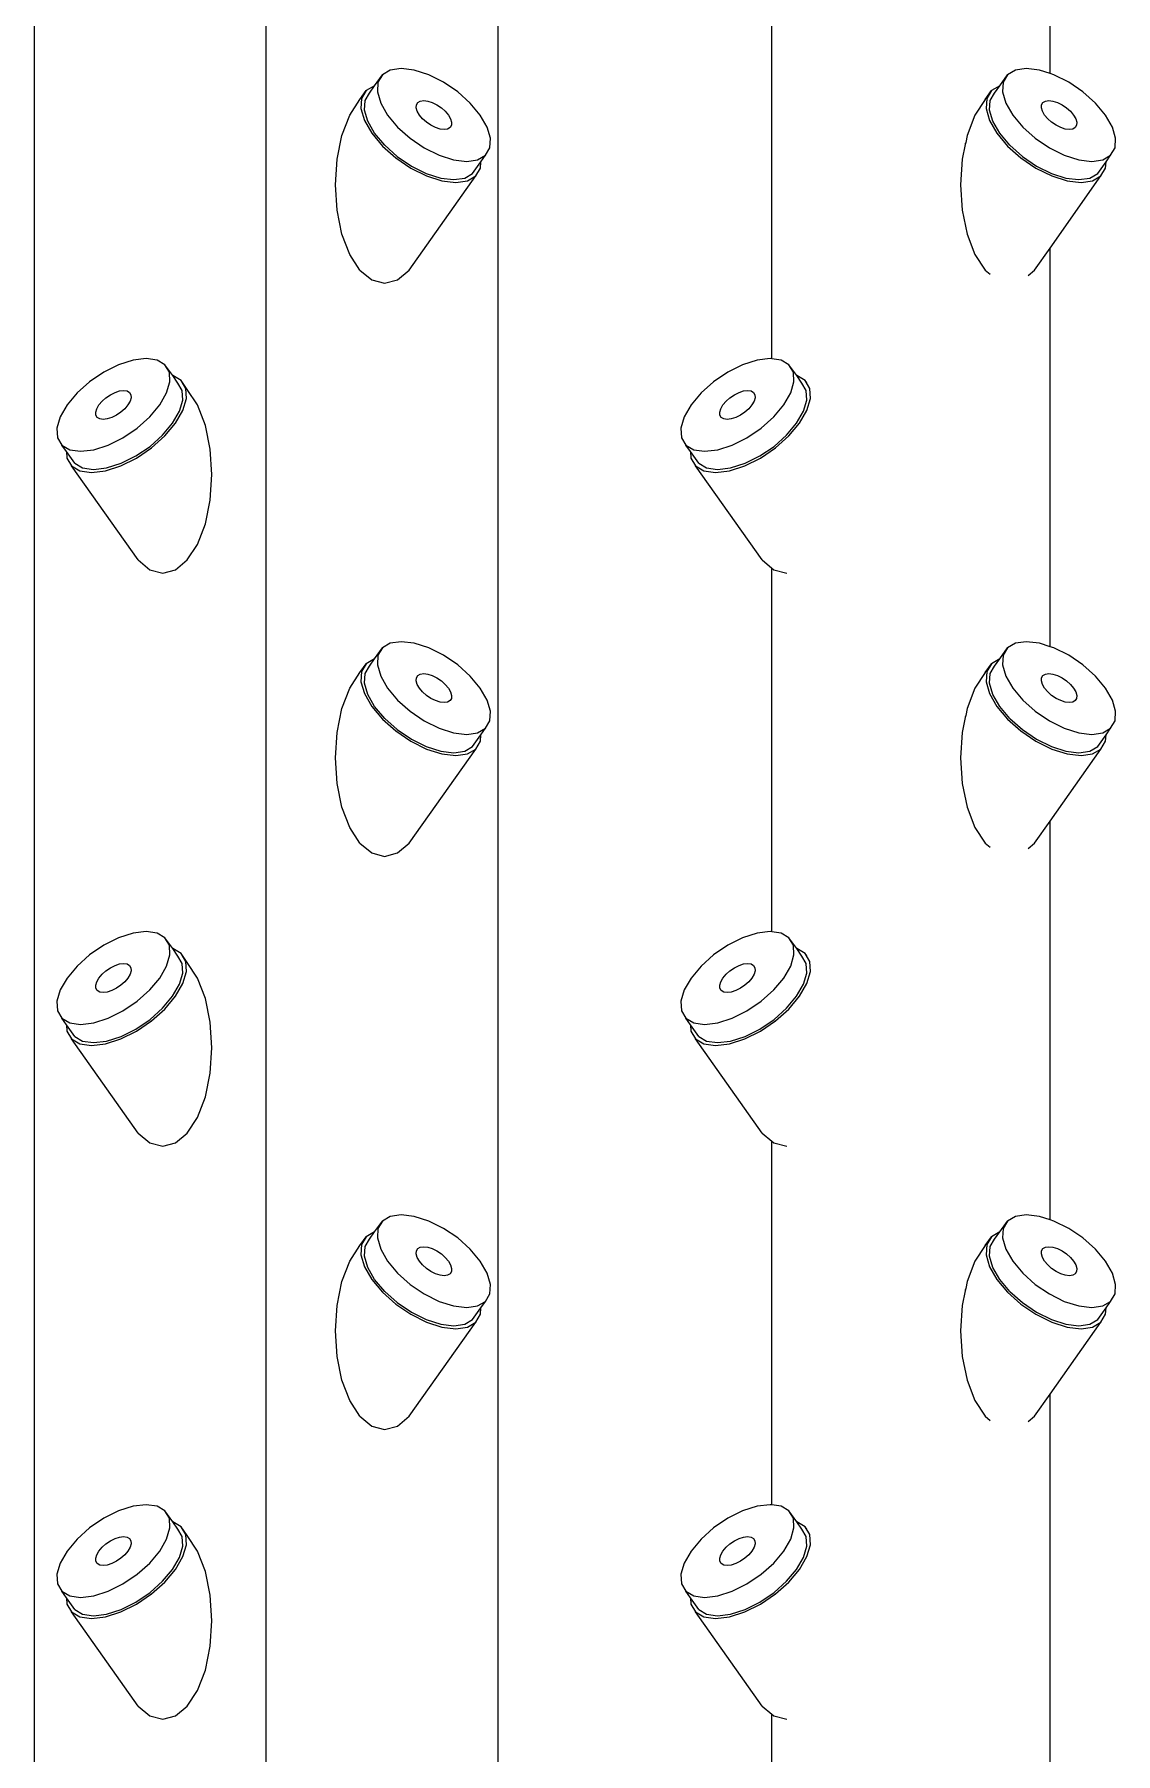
# Model space of a CAD drawing. Header units: metres. Extents: x -175 to 101, y -7 to 93.
# Drawn here: x 0.261 to 0.68, y 0.822 to 1.488 of the extents above; entities that cross this region are included whole.
import ezdxf

# ---------------------------------------------------------------- set-up
doc = ezdxf.new("R2010")
doc.units = ezdxf.units.M

msp = doc.modelspace()

# ---------------------------------------------------------------- linework, layer by layer
for p, q in [((0.26103, 0.0428), (0.26103, 1.98869)), ((0.35083, 0.0428), (0.35083, 1.98869)), ((0.44064, 1.98869), (0.44064, 0.0428)), ((0.6545, 1.47276), (0.6545, 1.6272)), ((0.5467, 1.3623), (0.5467, 1.50325)), ((0.39285, 1.46809), (0.39584, 1.47228)), ((0.39584, 1.47228), (0.39414, 1.46943)), ((0.39891, 1.47407), (0.39584, 1.47228)), ((0.40312, 1.47469), (0.39891, 1.47407)), ((0.4082, 1.47407), (0.40312, 1.47469)), ((0.41381, 1.47228), (0.4082, 1.47407)), ((0.41954, 1.46943), (0.41381, 1.47228)), ((0.63504, 1.46809), (0.63804, 1.47228)), ((0.63804, 1.47228), (0.63634, 1.46943)), ((0.6411, 1.47407), (0.63804, 1.47228)), ((0.64532, 1.47469), (0.6411, 1.47407)), ((0.6504, 1.47407), (0.64532, 1.47469)), ((0.6545, 1.47276), (0.6504, 1.47407)), ((0.656, 1.47228), (0.6545, 1.47276)), ((0.66174, 1.46943), (0.656, 1.47228)), ((0.38718, 1.46277), (0.3896, 1.46618)), ((0.3896, 1.46618), (0.38779, 1.46315)), ((0.38914, 1.46235), (0.39084, 1.46521)), ((0.39285, 1.46809), (0.3896, 1.46618)), ((0.39084, 1.46521), (0.39285, 1.46809)), ((0.39288, 1.46809), (0.39285, 1.46809)), ((0.39414, 1.46943), (0.39392, 1.46571)), ((0.39392, 1.46571), (0.39519, 1.46137)), ((0.42503, 1.46571), (0.41954, 1.46943)), ((0.42988, 1.46137), (0.42503, 1.46571)), ((0.62937, 1.46277), (0.63179, 1.46618)), ((0.63179, 1.46618), (0.62998, 1.46315)), ((0.63134, 1.46235), (0.63304, 1.46521)), ((0.63504, 1.46809), (0.63179, 1.46618)), ((0.63304, 1.46521), (0.63504, 1.46809)), ((0.63508, 1.46809), (0.63504, 1.46809)), ((0.63634, 1.46943), (0.63611, 1.46571)), ((0.63611, 1.46571), (0.63738, 1.46137)), ((0.66722, 1.46571), (0.66174, 1.46943)), ((0.67208, 1.46137), (0.66722, 1.46571)), ((0.38323, 1.4567), (0.38718, 1.46277)), ((0.38779, 1.46315), (0.38755, 1.4592)), ((0.38755, 1.4592), (0.3889, 1.45459)), ((0.38892, 1.45863), (0.38914, 1.46235)), ((0.39019, 1.4543), (0.38892, 1.45863)), ((0.39519, 1.46137), (0.39786, 1.45673)), ((0.40898, 1.45953), (0.40905, 1.46069)), ((0.40937, 1.45818), (0.40898, 1.45953)), ((0.40905, 1.46069), (0.40958, 1.46159)), ((0.40958, 1.46159), (0.41054, 1.46215)), ((0.41054, 1.46215), (0.41185, 1.46234)), ((0.41185, 1.46234), (0.41344, 1.46215)), ((0.41344, 1.46215), (0.41519, 1.46159)), ((0.41519, 1.46159), (0.41699, 1.46069)), ((0.41699, 1.46069), (0.4187, 1.45953)), ((0.4187, 1.45953), (0.42022, 1.45818)), ((0.43378, 1.45673), (0.42988, 1.46137)), ((0.62937, 1.46277), (0.62542, 1.4567)), ((0.62998, 1.46315), (0.62974, 1.4592)), ((0.62974, 1.4592), (0.63109, 1.45459)), ((0.63111, 1.45863), (0.63134, 1.46235)), ((0.63238, 1.4543), (0.63111, 1.45863)), ((0.63738, 1.46137), (0.64006, 1.45673)), ((0.65117, 1.45953), (0.65124, 1.46069)), ((0.65157, 1.45818), (0.65117, 1.45953)), ((0.65124, 1.46069), (0.65177, 1.46159)), ((0.65177, 1.46159), (0.65273, 1.46215)), ((0.65273, 1.46215), (0.65405, 1.46234)), ((0.65405, 1.46234), (0.65564, 1.46215)), ((0.65564, 1.46215), (0.65739, 1.46159)), ((0.65739, 1.46159), (0.65918, 1.46069)), ((0.65918, 1.46069), (0.66089, 1.45953)), ((0.66089, 1.45953), (0.66241, 1.45818)), ((0.67598, 1.45673), (0.67208, 1.46137)), ((0.3802, 1.4488), (0.38323, 1.4567)), ((0.3889, 1.45459), (0.39174, 1.44965)), ((0.39286, 1.44965), (0.39019, 1.4543)), ((0.39786, 1.45673), (0.40176, 1.45208)), ((0.40176, 1.45208), (0.40662, 1.44774)), ((0.41021, 1.45673), (0.40937, 1.45818)), ((0.41143, 1.45527), (0.41021, 1.45673)), ((0.41295, 1.45392), (0.41143, 1.45527)), ((0.41466, 1.45276), (0.41295, 1.45392)), ((0.41645, 1.45186), (0.41466, 1.45276)), ((0.42022, 1.45818), (0.42144, 1.45673)), ((0.42144, 1.45673), (0.42227, 1.45527)), ((0.4226, 1.45276), (0.42207, 1.45186)), ((0.42227, 1.45527), (0.42267, 1.45392)), ((0.42267, 1.45392), (0.4226, 1.45276)), ((0.43646, 1.45208), (0.43378, 1.45673)), ((0.43773, 1.44774), (0.43646, 1.45208)), ((0.62542, 1.4567), (0.62239, 1.4488)), ((0.63109, 1.45459), (0.63393, 1.44965)), ((0.63506, 1.44965), (0.63238, 1.4543)), ((0.64006, 1.45673), (0.64396, 1.45208)), ((0.64396, 1.45208), (0.64881, 1.44774)), ((0.6524, 1.45673), (0.65157, 1.45818)), ((0.65362, 1.45527), (0.6524, 1.45673)), ((0.65514, 1.45392), (0.65362, 1.45527)), ((0.65685, 1.45276), (0.65514, 1.45392)), ((0.65865, 1.45186), (0.65685, 1.45276)), ((0.66241, 1.45818), (0.66363, 1.45673)), ((0.66363, 1.45673), (0.66447, 1.45527)), ((0.66479, 1.45276), (0.66426, 1.45186)), ((0.66447, 1.45527), (0.66486, 1.45392)), ((0.66486, 1.45392), (0.66479, 1.45276)), ((0.67865, 1.45208), (0.67598, 1.45673)), ((0.67992, 1.44774), (0.67865, 1.45208)), ((0.37829, 1.43959), (0.3802, 1.4488)), ((0.39174, 1.44965), (0.39588, 1.44472)), ((0.39676, 1.44501), (0.39286, 1.44965)), ((0.40662, 1.44774), (0.4121, 1.44403)), ((0.4182, 1.4513), (0.41645, 1.45186)), ((0.41979, 1.45111), (0.4182, 1.4513)), ((0.42111, 1.4513), (0.41979, 1.45111)), ((0.42207, 1.45186), (0.42111, 1.4513)), ((0.4375, 1.44403), (0.43773, 1.44774)), ((0.62166, 1.44529), (0.62048, 1.43959)), ((0.62183, 1.44609), (0.62166, 1.44529)), ((0.62169, 1.44579), (0.62166, 1.44529)), ((0.62239, 1.4488), (0.62183, 1.44609)), ((0.63393, 1.44965), (0.63808, 1.44472)), ((0.63896, 1.44501), (0.63506, 1.44965)), ((0.64881, 1.44774), (0.6543, 1.44403)), ((0.6604, 1.4513), (0.65865, 1.45186)), ((0.66199, 1.45111), (0.6604, 1.4513)), ((0.6633, 1.4513), (0.66199, 1.45111)), ((0.66426, 1.45186), (0.6633, 1.4513)), ((0.6797, 1.44403), (0.67992, 1.44774)), ((0.37764, 1.42971), (0.37829, 1.43959)), ((0.39588, 1.44472), (0.40104, 1.44011)), ((0.39676, 1.44501), (0.40162, 1.44067)), ((0.40104, 1.44011), (0.40687, 1.43616)), ((0.40162, 1.44067), (0.4071, 1.43695)), ((0.4121, 1.44403), (0.41784, 1.44117)), ((0.41784, 1.44117), (0.42344, 1.43938)), ((0.42344, 1.43938), (0.42852, 1.43876)), ((0.42852, 1.43876), (0.43274, 1.43938)), ((0.4308, 1.4341), (0.43401, 1.43863)), ((0.43274, 1.43938), (0.4358, 1.44117)), ((0.43386, 1.43616), (0.43401, 1.43863)), ((0.43401, 1.43863), (0.4358, 1.44117)), ((0.4358, 1.44117), (0.4375, 1.44403)), ((0.62048, 1.43959), (0.61983, 1.42971)), ((0.63808, 1.44472), (0.64324, 1.44011)), ((0.63896, 1.44501), (0.64381, 1.44067)), ((0.64324, 1.44011), (0.64906, 1.43616)), ((0.64381, 1.44067), (0.6493, 1.43695)), ((0.6543, 1.44403), (0.66004, 1.44117)), ((0.66004, 1.44117), (0.66564, 1.43938)), ((0.66564, 1.43938), (0.67072, 1.43876)), ((0.67072, 1.43876), (0.67493, 1.43938)), ((0.673, 1.4341), (0.6762, 1.43863)), ((0.67493, 1.43938), (0.678, 1.44117)), ((0.67605, 1.43616), (0.6762, 1.43863)), ((0.6762, 1.43863), (0.678, 1.44117)), ((0.678, 1.44117), (0.6797, 1.44403)), ((0.40626, 1.39666), (0.43205, 1.43313)), ((0.40687, 1.43616), (0.41297, 1.43313)), ((0.4071, 1.43695), (0.41284, 1.4341)), ((0.41284, 1.4341), (0.41844, 1.43231)), ((0.41297, 1.43313), (0.41892, 1.43122)), ((0.41844, 1.43231), (0.42352, 1.43169)), ((0.42352, 1.43169), (0.42774, 1.43231)), ((0.42774, 1.43231), (0.4308, 1.4341)), ((0.4288, 1.43122), (0.43205, 1.43313)), ((0.43205, 1.43313), (0.43386, 1.43616)), ((0.64906, 1.43616), (0.65516, 1.43313)), ((0.6493, 1.43695), (0.65504, 1.4341)), ((0.6545, 1.4052), (0.67424, 1.43313)), ((0.65504, 1.4341), (0.66064, 1.43231)), ((0.65516, 1.43313), (0.66111, 1.43122)), ((0.66064, 1.43231), (0.66572, 1.43169)), ((0.66572, 1.43169), (0.66993, 1.43231)), ((0.66993, 1.43231), (0.673, 1.4341)), ((0.67099, 1.43122), (0.67424, 1.43313)), ((0.67424, 1.43313), (0.67605, 1.43616)), ((0.37829, 1.41983), (0.37764, 1.42971)), ((0.41892, 1.43122), (0.42432, 1.43057)), ((0.42432, 1.43057), (0.4288, 1.43122)), ((0.61983, 1.42971), (0.62048, 1.41983)), ((0.66111, 1.43122), (0.66651, 1.43057)), ((0.66651, 1.43057), (0.67099, 1.43122)), ((0.3802, 1.41063), (0.37829, 1.41983)), ((0.62048, 1.41983), (0.62239, 1.41063)), ((0.38323, 1.40272), (0.3802, 1.41063)), ((0.62239, 1.41063), (0.62542, 1.40272)), ((0.38718, 1.39666), (0.38323, 1.40272)), ((0.62542, 1.40272), (0.62937, 1.39666)), ((0.64846, 1.39666), (0.6545, 1.4052)), ((0.6545, 1.25076), (0.6545, 1.4052)), ((0.38718, 1.39666), (0.39178, 1.39285)), ((0.39178, 1.39285), (0.39672, 1.39155)), ((0.39672, 1.39155), (0.40166, 1.39285)), ((0.40166, 1.39285), (0.40626, 1.39666)), ((0.62937, 1.39666), (0.63129, 1.39507)), ((0.64598, 1.39461), (0.64846, 1.39666)), ((0.29366, 1.35998), (0.28792, 1.35712)), ((0.29926, 1.36177), (0.29366, 1.35998)), ((0.30434, 1.36239), (0.29926, 1.36177)), ((0.30855, 1.36177), (0.30434, 1.36239)), ((0.31162, 1.35998), (0.30855, 1.36177)), ((0.31332, 1.35712), (0.31162, 1.35998)), ((0.31461, 1.35579), (0.31162, 1.35998)), ((0.53541, 1.35998), (0.52967, 1.35712)), ((0.54101, 1.36177), (0.53541, 1.35998)), ((0.54609, 1.36239), (0.54101, 1.36177)), ((0.5467, 1.3623), (0.54609, 1.36239)), ((0.55031, 1.36177), (0.5467, 1.3623)), ((0.55337, 1.35998), (0.55031, 1.36177)), ((0.55507, 1.35712), (0.55337, 1.35998)), ((0.55637, 1.35579), (0.55337, 1.35998)), ((0.28243, 1.3534), (0.27758, 1.34907)), ((0.28792, 1.35712), (0.28243, 1.3534)), ((0.31227, 1.34907), (0.31354, 1.3534)), ((0.31354, 1.3534), (0.31332, 1.35712)), ((0.31461, 1.35579), (0.31458, 1.35579)), ((0.31787, 1.35388), (0.31461, 1.35579)), ((0.31662, 1.35291), (0.31461, 1.35579)), ((0.31832, 1.35005), (0.31662, 1.35291)), ((0.31967, 1.35085), (0.31787, 1.35388)), ((0.32028, 1.35046), (0.31787, 1.35388)), ((0.52419, 1.3534), (0.51933, 1.34907)), ((0.52967, 1.35712), (0.52419, 1.3534)), ((0.55403, 1.34907), (0.5553, 1.3534)), ((0.5553, 1.3534), (0.55507, 1.35712)), ((0.55637, 1.35579), (0.55633, 1.35579)), ((0.55962, 1.35388), (0.55637, 1.35579)), ((0.55837, 1.35291), (0.55637, 1.35579)), ((0.56007, 1.35005), (0.55837, 1.35291)), ((0.56143, 1.35085), (0.55962, 1.35388)), ((0.56026, 1.35297), (0.55962, 1.35388)), ((0.27758, 1.34907), (0.27368, 1.34442)), ((0.28603, 1.34442), (0.28724, 1.34588)), ((0.28724, 1.34588), (0.28876, 1.34723)), ((0.28876, 1.34723), (0.29048, 1.34839)), ((0.29048, 1.34839), (0.29227, 1.34929)), ((0.29227, 1.34929), (0.29402, 1.34985)), ((0.29402, 1.34985), (0.29561, 1.35004)), ((0.29561, 1.35004), (0.29693, 1.34985)), ((0.29693, 1.34985), (0.29788, 1.34929)), ((0.29809, 1.34588), (0.29725, 1.34442)), ((0.29788, 1.34929), (0.29841, 1.34839)), ((0.29848, 1.34723), (0.29809, 1.34588)), ((0.29841, 1.34839), (0.29848, 1.34723)), ((0.3096, 1.34442), (0.31227, 1.34907)), ((0.31727, 1.342), (0.31854, 1.34633)), ((0.31854, 1.34633), (0.31832, 1.35005)), ((0.31856, 1.34229), (0.31991, 1.3469)), ((0.31991, 1.3469), (0.31967, 1.35085)), ((0.32423, 1.3444), (0.32028, 1.35046)), ((0.51933, 1.34907), (0.51543, 1.34442)), ((0.52778, 1.34442), (0.529, 1.34588)), ((0.529, 1.34588), (0.53052, 1.34723)), ((0.53052, 1.34723), (0.53223, 1.34839)), ((0.53223, 1.34839), (0.53402, 1.34929)), ((0.53402, 1.34929), (0.53577, 1.34985)), ((0.53577, 1.34985), (0.53736, 1.35004)), ((0.53736, 1.35004), (0.53868, 1.34985)), ((0.53868, 1.34985), (0.53964, 1.34929)), ((0.53984, 1.34588), (0.539, 1.34442)), ((0.53964, 1.34929), (0.54017, 1.34839)), ((0.54024, 1.34723), (0.53984, 1.34588)), ((0.54017, 1.34839), (0.54024, 1.34723)), ((0.55135, 1.34442), (0.55403, 1.34907)), ((0.55903, 1.342), (0.5603, 1.34633)), ((0.5603, 1.34633), (0.56007, 1.35005)), ((0.56032, 1.34229), (0.56167, 1.3469)), ((0.56167, 1.3469), (0.56143, 1.35085)), ((0.271, 1.33978), (0.26973, 1.33544)), ((0.27368, 1.34442), (0.271, 1.33978)), ((0.28479, 1.34162), (0.28519, 1.34297)), ((0.28486, 1.34046), (0.28479, 1.34162)), ((0.2854, 1.33956), (0.28486, 1.34046)), ((0.28519, 1.34297), (0.28603, 1.34442)), ((0.28635, 1.339), (0.2854, 1.33956)), ((0.28767, 1.33881), (0.28635, 1.339)), ((0.28926, 1.339), (0.28767, 1.33881)), ((0.29101, 1.33956), (0.28926, 1.339)), ((0.2928, 1.34046), (0.29101, 1.33956)), ((0.29452, 1.34162), (0.2928, 1.34046)), ((0.29603, 1.34297), (0.29452, 1.34162)), ((0.29725, 1.34442), (0.29603, 1.34297)), ((0.30084, 1.33544), (0.3057, 1.33978)), ((0.3057, 1.33978), (0.3096, 1.34442)), ((0.3146, 1.33735), (0.31727, 1.342)), ((0.31572, 1.33735), (0.31856, 1.34229)), ((0.32727, 1.33649), (0.32423, 1.3444)), ((0.51276, 1.33978), (0.51149, 1.33544)), ((0.51543, 1.34442), (0.51276, 1.33978)), ((0.52655, 1.34162), (0.52694, 1.34297)), ((0.52662, 1.34046), (0.52655, 1.34162)), ((0.52715, 1.33956), (0.52662, 1.34046)), ((0.52694, 1.34297), (0.52778, 1.34442)), ((0.52811, 1.339), (0.52715, 1.33956)), ((0.52942, 1.33881), (0.52811, 1.339)), ((0.53101, 1.339), (0.52942, 1.33881)), ((0.53276, 1.33956), (0.53101, 1.339)), ((0.53455, 1.34046), (0.53276, 1.33956)), ((0.53627, 1.34162), (0.53455, 1.34046)), ((0.53779, 1.34297), (0.53627, 1.34162)), ((0.539, 1.34442), (0.53779, 1.34297)), ((0.5426, 1.33544), (0.54745, 1.33978)), ((0.54745, 1.33978), (0.55135, 1.34442)), ((0.55635, 1.33735), (0.55903, 1.342)), ((0.55748, 1.33735), (0.56032, 1.34229)), ((0.26973, 1.33544), (0.26996, 1.33172)), ((0.29536, 1.33172), (0.30084, 1.33544)), ((0.30584, 1.32837), (0.3107, 1.33271)), ((0.30642, 1.32781), (0.31158, 1.33241)), ((0.3107, 1.33271), (0.3146, 1.33735)), ((0.31158, 1.33241), (0.31572, 1.33735)), ((0.32917, 1.32729), (0.32727, 1.33649)), ((0.51149, 1.33544), (0.51171, 1.33172)), ((0.53711, 1.33172), (0.5426, 1.33544)), ((0.5476, 1.32837), (0.55245, 1.33271)), ((0.54817, 1.32781), (0.55333, 1.33241)), ((0.55245, 1.33271), (0.55635, 1.33735)), ((0.55333, 1.33241), (0.55748, 1.33735)), ((0.26996, 1.33172), (0.27166, 1.32887)), ((0.27166, 1.32887), (0.27472, 1.32708)), ((0.27345, 1.32633), (0.27166, 1.32887)), ((0.27345, 1.32633), (0.2736, 1.32386)), ((0.27666, 1.3218), (0.27345, 1.32633)), ((0.27472, 1.32708), (0.27894, 1.32646)), ((0.27894, 1.32646), (0.28402, 1.32708)), ((0.28402, 1.32708), (0.28962, 1.32887)), ((0.28962, 1.32887), (0.29536, 1.33172)), ((0.30036, 1.32465), (0.30584, 1.32837)), ((0.30059, 1.32386), (0.30642, 1.32781)), ((0.32982, 1.31741), (0.32917, 1.32729)), ((0.51171, 1.33172), (0.51341, 1.32887)), ((0.51341, 1.32887), (0.51648, 1.32708)), ((0.51521, 1.32633), (0.51341, 1.32887)), ((0.51521, 1.32633), (0.51536, 1.32386)), ((0.51841, 1.3218), (0.51521, 1.32633)), ((0.51648, 1.32708), (0.52069, 1.32646)), ((0.52069, 1.32646), (0.52577, 1.32708)), ((0.52577, 1.32708), (0.53137, 1.32887)), ((0.53137, 1.32887), (0.53711, 1.33172)), ((0.54211, 1.32465), (0.5476, 1.32837)), ((0.54234, 1.32386), (0.54817, 1.32781)), ((0.2736, 1.32386), (0.27541, 1.32083)), ((0.27541, 1.32083), (0.27867, 1.31892)), ((0.3012, 1.28436), (0.27541, 1.32083)), ((0.27666, 1.3218), (0.27972, 1.32001)), ((0.27867, 1.31892), (0.28315, 1.31827)), ((0.27972, 1.32001), (0.28394, 1.31939)), ((0.28315, 1.31827), (0.28854, 1.31892)), ((0.28394, 1.31939), (0.28902, 1.32001)), ((0.28854, 1.31892), (0.29449, 1.32083)), ((0.28902, 1.32001), (0.29462, 1.3218)), ((0.29449, 1.32083), (0.30059, 1.32386)), ((0.29462, 1.3218), (0.30036, 1.32465)), ((0.51536, 1.32386), (0.51716, 1.32083)), ((0.51716, 1.32083), (0.52042, 1.31892)), ((0.54295, 1.28436), (0.51716, 1.32083)), ((0.51841, 1.3218), (0.52148, 1.32001)), ((0.52042, 1.31892), (0.5249, 1.31827)), ((0.52148, 1.32001), (0.52569, 1.31939)), ((0.5249, 1.31827), (0.5303, 1.31892)), ((0.52569, 1.31939), (0.53077, 1.32001)), ((0.5303, 1.31892), (0.53625, 1.32083)), ((0.53077, 1.32001), (0.53637, 1.3218)), ((0.53625, 1.32083), (0.54234, 1.32386)), ((0.53637, 1.3218), (0.54211, 1.32465)), ((0.32917, 1.30752), (0.32982, 1.31741)), ((0.32727, 1.29833), (0.32917, 1.30752)), ((0.32423, 1.29042), (0.32727, 1.29833)), ((0.32028, 1.28436), (0.32423, 1.29042)), ((0.3012, 1.28436), (0.3058, 1.28055)), ((0.3058, 1.28055), (0.31074, 1.27925)), ((0.31074, 1.27925), (0.31568, 1.28055)), ((0.31568, 1.28055), (0.32028, 1.28436)), ((0.54295, 1.28436), (0.5467, 1.28125)), ((0.5467, 1.1403), (0.5467, 1.28125)), ((0.5467, 1.28125), (0.54755, 1.28055)), ((0.54755, 1.28055), (0.55249, 1.27925)), ((0.40312, 1.25269), (0.39891, 1.25207)), ((0.4082, 1.25207), (0.40312, 1.25269)), ((0.64532, 1.25269), (0.6411, 1.25207)), ((0.6504, 1.25207), (0.64532, 1.25269)), ((0.39285, 1.24609), (0.3896, 1.24418)), ((0.39084, 1.24321), (0.39285, 1.24609)), ((0.39285, 1.24609), (0.39584, 1.25028)), ((0.39288, 1.24609), (0.39285, 1.24609)), ((0.39414, 1.24743), (0.39392, 1.24371)), ((0.39584, 1.25028), (0.39414, 1.24743)), ((0.39891, 1.25207), (0.39584, 1.25028)), ((0.41381, 1.25028), (0.4082, 1.25207)), ((0.41954, 1.24743), (0.41381, 1.25028)), ((0.42503, 1.24371), (0.41954, 1.24743)), ((0.63504, 1.24609), (0.63179, 1.24418)), ((0.63304, 1.24321), (0.63504, 1.24609)), ((0.63504, 1.24609), (0.63804, 1.25028)), ((0.63508, 1.24609), (0.63504, 1.24609)), ((0.63634, 1.24743), (0.63611, 1.24371)), ((0.63804, 1.25028), (0.63634, 1.24743)), ((0.6411, 1.25207), (0.63804, 1.25028)), ((0.6545, 1.25076), (0.6504, 1.25207)), ((0.656, 1.25028), (0.6545, 1.25076)), ((0.66174, 1.24743), (0.656, 1.25028)), ((0.66722, 1.24371), (0.66174, 1.24743)), ((0.38323, 1.2347), (0.38718, 1.24077)), ((0.38718, 1.24077), (0.3896, 1.24418)), ((0.38779, 1.24115), (0.38755, 1.2372)), ((0.3896, 1.24418), (0.38779, 1.24115)), ((0.38892, 1.23663), (0.38914, 1.24035)), ((0.38914, 1.24035), (0.39084, 1.24321)), ((0.39392, 1.24371), (0.39519, 1.23937)), ((0.39519, 1.23937), (0.39786, 1.23473)), ((0.40905, 1.23869), (0.40958, 1.23959)), ((0.40958, 1.23959), (0.41054, 1.24015)), ((0.41054, 1.24015), (0.41185, 1.24034)), ((0.41185, 1.24034), (0.41344, 1.24015)), ((0.41344, 1.24015), (0.41519, 1.23959)), ((0.41519, 1.23959), (0.41699, 1.23869)), ((0.42988, 1.23937), (0.42503, 1.24371)), ((0.43378, 1.23473), (0.42988, 1.23937)), ((0.62937, 1.24077), (0.62542, 1.2347)), ((0.62937, 1.24077), (0.63179, 1.24418)), ((0.62998, 1.24115), (0.62974, 1.2372)), ((0.63179, 1.24418), (0.62998, 1.24115)), ((0.63111, 1.23663), (0.63134, 1.24035)), ((0.63134, 1.24035), (0.63304, 1.24321)), ((0.63611, 1.24371), (0.63738, 1.23937)), ((0.63738, 1.23937), (0.64006, 1.23473)), ((0.65124, 1.23869), (0.65177, 1.23959)), ((0.65177, 1.23959), (0.65273, 1.24015)), ((0.65273, 1.24015), (0.65405, 1.24034)), ((0.65405, 1.24034), (0.65564, 1.24015)), ((0.65564, 1.24015), (0.65739, 1.23959)), ((0.65739, 1.23959), (0.65918, 1.23869)), ((0.67208, 1.23937), (0.66722, 1.24371)), ((0.67598, 1.23473), (0.67208, 1.23937)), ((0.3802, 1.2268), (0.38323, 1.2347)), ((0.38755, 1.2372), (0.3889, 1.23259)), ((0.3889, 1.23259), (0.39174, 1.22765)), ((0.39019, 1.2323), (0.38892, 1.23663)), ((0.39286, 1.22765), (0.39019, 1.2323)), ((0.39786, 1.23473), (0.40176, 1.23008)), ((0.40898, 1.23753), (0.40905, 1.23869)), ((0.40937, 1.23618), (0.40898, 1.23753)), ((0.41021, 1.23473), (0.40937, 1.23618)), ((0.41143, 1.23327), (0.41021, 1.23473)), ((0.41295, 1.23192), (0.41143, 1.23327)), ((0.41699, 1.23869), (0.4187, 1.23753)), ((0.4187, 1.23753), (0.42022, 1.23618)), ((0.42022, 1.23618), (0.42144, 1.23473)), ((0.42144, 1.23473), (0.42227, 1.23327)), ((0.42227, 1.23327), (0.42267, 1.23192)), ((0.43646, 1.23008), (0.43378, 1.23473)), ((0.62542, 1.2347), (0.62239, 1.2268)), ((0.62974, 1.2372), (0.63109, 1.23259)), ((0.63109, 1.23259), (0.63393, 1.22765)), ((0.63238, 1.2323), (0.63111, 1.23663)), ((0.63506, 1.22765), (0.63238, 1.2323)), ((0.64006, 1.23473), (0.64396, 1.23008)), ((0.65117, 1.23753), (0.65124, 1.23869)), ((0.65157, 1.23618), (0.65117, 1.23753)), ((0.6524, 1.23473), (0.65157, 1.23618)), ((0.65362, 1.23327), (0.6524, 1.23473)), ((0.65514, 1.23192), (0.65362, 1.23327)), ((0.65918, 1.23869), (0.66089, 1.23753)), ((0.66089, 1.23753), (0.66241, 1.23618)), ((0.66241, 1.23618), (0.66363, 1.23473)), ((0.66363, 1.23473), (0.66447, 1.23327)), ((0.66447, 1.23327), (0.66486, 1.23192)), ((0.67865, 1.23008), (0.67598, 1.23473)), ((0.37829, 1.21759), (0.3802, 1.2268)), ((0.39174, 1.22765), (0.39588, 1.22272)), ((0.39676, 1.22301), (0.39286, 1.22765)), ((0.40176, 1.23008), (0.40662, 1.22574)), ((0.40662, 1.22574), (0.4121, 1.22203)), ((0.41466, 1.23076), (0.41295, 1.23192)), ((0.41645, 1.22986), (0.41466, 1.23076)), ((0.4182, 1.2293), (0.41645, 1.22986)), ((0.41979, 1.22911), (0.4182, 1.2293)), ((0.42111, 1.2293), (0.41979, 1.22911)), ((0.42207, 1.22986), (0.42111, 1.2293)), ((0.4226, 1.23076), (0.42207, 1.22986)), ((0.42267, 1.23192), (0.4226, 1.23076)), ((0.43773, 1.22574), (0.43646, 1.23008)), ((0.4375, 1.22203), (0.43773, 1.22574)), ((0.62239, 1.2268), (0.62183, 1.22409)), ((0.63393, 1.22765), (0.63808, 1.22272)), ((0.63896, 1.22301), (0.63506, 1.22765)), ((0.64396, 1.23008), (0.64881, 1.22574)), ((0.64881, 1.22574), (0.6543, 1.22203)), ((0.65685, 1.23076), (0.65514, 1.23192)), ((0.65865, 1.22986), (0.65685, 1.23076)), ((0.6604, 1.2293), (0.65865, 1.22986)), ((0.66199, 1.22911), (0.6604, 1.2293)), ((0.6633, 1.2293), (0.66199, 1.22911)), ((0.66426, 1.22986), (0.6633, 1.2293)), ((0.66479, 1.23076), (0.66426, 1.22986)), ((0.66486, 1.23192), (0.66479, 1.23076)), ((0.67992, 1.22574), (0.67865, 1.23008)), ((0.6797, 1.22203), (0.67992, 1.22574)), ((0.39588, 1.22272), (0.40104, 1.21811)), ((0.39676, 1.22301), (0.40162, 1.21867)), ((0.4121, 1.22203), (0.41784, 1.21917)), ((0.41784, 1.21917), (0.42344, 1.21738)), ((0.43274, 1.21738), (0.4358, 1.21917)), ((0.43401, 1.21663), (0.4358, 1.21917)), ((0.4358, 1.21917), (0.4375, 1.22203)), ((0.62166, 1.22329), (0.62048, 1.21759)), ((0.62183, 1.22409), (0.62166, 1.22329)), ((0.62169, 1.22379), (0.62166, 1.22329)), ((0.63808, 1.22272), (0.64324, 1.21811)), ((0.63896, 1.22301), (0.64381, 1.21867)), ((0.6543, 1.22203), (0.66004, 1.21917)), ((0.66004, 1.21917), (0.66564, 1.21738)), ((0.67493, 1.21738), (0.678, 1.21917)), ((0.6762, 1.21663), (0.678, 1.21917)), ((0.678, 1.21917), (0.6797, 1.22203)), ((0.37764, 1.20771), (0.37829, 1.21759)), ((0.40104, 1.21811), (0.40687, 1.21416)), ((0.40162, 1.21867), (0.4071, 1.21495)), ((0.40687, 1.21416), (0.41297, 1.21113)), ((0.4071, 1.21495), (0.41284, 1.2121)), ((0.42344, 1.21738), (0.42852, 1.21676)), ((0.42852, 1.21676), (0.43274, 1.21738)), ((0.4308, 1.2121), (0.43401, 1.21663)), ((0.43205, 1.21113), (0.43386, 1.21416)), ((0.43386, 1.21416), (0.43401, 1.21663)), ((0.62048, 1.21759), (0.61983, 1.20771)), ((0.64324, 1.21811), (0.64906, 1.21416)), ((0.64381, 1.21867), (0.6493, 1.21495)), ((0.64906, 1.21416), (0.65516, 1.21113)), ((0.6493, 1.21495), (0.65504, 1.2121)), ((0.66564, 1.21738), (0.67072, 1.21676)), ((0.67072, 1.21676), (0.67493, 1.21738)), ((0.673, 1.2121), (0.6762, 1.21663)), ((0.67424, 1.21113), (0.67605, 1.21416)), ((0.67605, 1.21416), (0.6762, 1.21663)), ((0.37829, 1.19783), (0.37764, 1.20771)), ((0.40626, 1.17466), (0.43205, 1.21113)), ((0.41284, 1.2121), (0.41844, 1.21031)), ((0.41297, 1.21113), (0.41892, 1.20922)), ((0.41844, 1.21031), (0.42352, 1.20969)), ((0.41892, 1.20922), (0.42432, 1.20857)), ((0.42352, 1.20969), (0.42774, 1.21031)), ((0.42432, 1.20857), (0.4288, 1.20922)), ((0.42774, 1.21031), (0.4308, 1.2121)), ((0.4288, 1.20922), (0.43205, 1.21113)), ((0.61983, 1.20771), (0.62048, 1.19783)), ((0.6545, 1.1832), (0.67424, 1.21113)), ((0.65504, 1.2121), (0.66064, 1.21031)), ((0.65516, 1.21113), (0.66111, 1.20922)), ((0.66064, 1.21031), (0.66572, 1.20969)), ((0.66111, 1.20922), (0.66651, 1.20857)), ((0.66572, 1.20969), (0.66993, 1.21031)), ((0.66651, 1.20857), (0.67099, 1.20922)), ((0.66993, 1.21031), (0.673, 1.2121)), ((0.67099, 1.20922), (0.67424, 1.21113)), ((0.3802, 1.18863), (0.37829, 1.19783)), ((0.62048, 1.19783), (0.62239, 1.18863)), ((0.38323, 1.18072), (0.3802, 1.18863)), ((0.62239, 1.18863), (0.62542, 1.18072)), ((0.38718, 1.17466), (0.38323, 1.18072)), ((0.62542, 1.18072), (0.62937, 1.17466)), ((0.64846, 1.17466), (0.6545, 1.1832)), ((0.6545, 1.02876), (0.6545, 1.1832)), ((0.38718, 1.17466), (0.39178, 1.17085)), ((0.40166, 1.17085), (0.40626, 1.17466)), ((0.62937, 1.17466), (0.63129, 1.17307)), ((0.64598, 1.17261), (0.64846, 1.17466)), ((0.39178, 1.17085), (0.39672, 1.16955)), ((0.39672, 1.16955), (0.40166, 1.17085)), ((0.29926, 1.13977), (0.29366, 1.13798)), ((0.30434, 1.14039), (0.29926, 1.13977)), ((0.30855, 1.13977), (0.30434, 1.14039)), ((0.31162, 1.13798), (0.30855, 1.13977)), ((0.54101, 1.13977), (0.53541, 1.13798)), ((0.54609, 1.14039), (0.54101, 1.13977)), ((0.5467, 1.1403), (0.54609, 1.14039)), ((0.55031, 1.13977), (0.5467, 1.1403)), ((0.55337, 1.13798), (0.55031, 1.13977)), ((0.28792, 1.13512), (0.28243, 1.1314)), ((0.29366, 1.13798), (0.28792, 1.13512)), ((0.31332, 1.13512), (0.31162, 1.13798)), ((0.31461, 1.13379), (0.31162, 1.13798)), ((0.31354, 1.1314), (0.31332, 1.13512)), ((0.31461, 1.13379), (0.31458, 1.13379)), ((0.31787, 1.13188), (0.31461, 1.13379)), ((0.31662, 1.13091), (0.31461, 1.13379)), ((0.52967, 1.13512), (0.52419, 1.1314)), ((0.53541, 1.13798), (0.52967, 1.13512)), ((0.55507, 1.13512), (0.55337, 1.13798)), ((0.55637, 1.13379), (0.55337, 1.13798)), ((0.5553, 1.1314), (0.55507, 1.13512)), ((0.55637, 1.13379), (0.55633, 1.13379)), ((0.55962, 1.13188), (0.55637, 1.13379)), ((0.55837, 1.13091), (0.55637, 1.13379)), ((0.27758, 1.12707), (0.27368, 1.12242)), ((0.28243, 1.1314), (0.27758, 1.12707)), ((0.28876, 1.12523), (0.29048, 1.12639)), ((0.29048, 1.12639), (0.29227, 1.12729)), ((0.29227, 1.12729), (0.29402, 1.12785)), ((0.29402, 1.12785), (0.29561, 1.12804)), ((0.29561, 1.12804), (0.29693, 1.12785)), ((0.29693, 1.12785), (0.29788, 1.12729)), ((0.29788, 1.12729), (0.29841, 1.12639)), ((0.29841, 1.12639), (0.29848, 1.12523)), ((0.3096, 1.12242), (0.31227, 1.12707)), ((0.31227, 1.12707), (0.31354, 1.1314)), ((0.31832, 1.12805), (0.31662, 1.13091)), ((0.31967, 1.12885), (0.31787, 1.13188)), ((0.32028, 1.12846), (0.31787, 1.13188)), ((0.31854, 1.12433), (0.31832, 1.12805)), ((0.31991, 1.1249), (0.31967, 1.12885)), ((0.32423, 1.1224), (0.32028, 1.12846)), ((0.51933, 1.12707), (0.51543, 1.12242)), ((0.52419, 1.1314), (0.51933, 1.12707)), ((0.53052, 1.12523), (0.53223, 1.12639)), ((0.53223, 1.12639), (0.53402, 1.12729)), ((0.53402, 1.12729), (0.53577, 1.12785)), ((0.53577, 1.12785), (0.53736, 1.12804)), ((0.53736, 1.12804), (0.53868, 1.12785)), ((0.53868, 1.12785), (0.53964, 1.12729)), ((0.53964, 1.12729), (0.54017, 1.12639)), ((0.54017, 1.12639), (0.54024, 1.12523)), ((0.55135, 1.12242), (0.55403, 1.12707)), ((0.55403, 1.12707), (0.5553, 1.1314)), ((0.56007, 1.12805), (0.55837, 1.13091)), ((0.56143, 1.12885), (0.55962, 1.13188)), ((0.56026, 1.13097), (0.55962, 1.13188)), ((0.5603, 1.12433), (0.56007, 1.12805)), ((0.56167, 1.1249), (0.56143, 1.12885)), ((0.27368, 1.12242), (0.271, 1.11778)), ((0.28479, 1.11962), (0.28519, 1.12097)), ((0.28486, 1.11846), (0.28479, 1.11962)), ((0.28519, 1.12097), (0.28603, 1.12242)), ((0.28603, 1.12242), (0.28724, 1.12388)), ((0.28724, 1.12388), (0.28876, 1.12523)), ((0.29452, 1.11962), (0.2928, 1.11846)), ((0.29603, 1.12097), (0.29452, 1.11962)), ((0.29725, 1.12242), (0.29603, 1.12097)), ((0.29809, 1.12388), (0.29725, 1.12242)), ((0.29848, 1.12523), (0.29809, 1.12388)), ((0.3057, 1.11778), (0.3096, 1.12242)), ((0.3146, 1.11535), (0.31727, 1.12)), ((0.31572, 1.11535), (0.31856, 1.12029)), ((0.31727, 1.12), (0.31854, 1.12433)), ((0.31856, 1.12029), (0.31991, 1.1249)), ((0.32727, 1.11449), (0.32423, 1.1224)), ((0.51543, 1.12242), (0.51276, 1.11778)), ((0.52655, 1.11962), (0.52694, 1.12097)), ((0.52662, 1.11846), (0.52655, 1.11962)), ((0.52694, 1.12097), (0.52778, 1.12242)), ((0.52778, 1.12242), (0.529, 1.12388)), ((0.529, 1.12388), (0.53052, 1.12523)), ((0.53627, 1.11962), (0.53455, 1.11846)), ((0.53779, 1.12097), (0.53627, 1.11962)), ((0.539, 1.12242), (0.53779, 1.12097)), ((0.53984, 1.12388), (0.539, 1.12242)), ((0.54024, 1.12523), (0.53984, 1.12388)), ((0.54745, 1.11778), (0.55135, 1.12242)), ((0.55635, 1.11535), (0.55903, 1.12)), ((0.55748, 1.11535), (0.56032, 1.12029)), ((0.55903, 1.12), (0.5603, 1.12433)), ((0.56032, 1.12029), (0.56167, 1.1249)), ((0.271, 1.11778), (0.26973, 1.11344)), ((0.26973, 1.11344), (0.26996, 1.10972)), ((0.2854, 1.11756), (0.28486, 1.11846)), ((0.28635, 1.117), (0.2854, 1.11756)), ((0.28767, 1.11681), (0.28635, 1.117)), ((0.28926, 1.117), (0.28767, 1.11681)), ((0.29101, 1.11756), (0.28926, 1.117)), ((0.2928, 1.11846), (0.29101, 1.11756)), ((0.29536, 1.10972), (0.30084, 1.11344)), ((0.30084, 1.11344), (0.3057, 1.11778)), ((0.3107, 1.11071), (0.3146, 1.11535)), ((0.31158, 1.11041), (0.31572, 1.11535)), ((0.32917, 1.10529), (0.32727, 1.11449)), ((0.51276, 1.11778), (0.51149, 1.11344)), ((0.51149, 1.11344), (0.51171, 1.10972)), ((0.52715, 1.11756), (0.52662, 1.11846)), ((0.52811, 1.117), (0.52715, 1.11756)), ((0.52942, 1.11681), (0.52811, 1.117)), ((0.53101, 1.117), (0.52942, 1.11681)), ((0.53276, 1.11756), (0.53101, 1.117)), ((0.53455, 1.11846), (0.53276, 1.11756)), ((0.53711, 1.10972), (0.5426, 1.11344)), ((0.5426, 1.11344), (0.54745, 1.11778)), ((0.55245, 1.11071), (0.55635, 1.11535)), ((0.55333, 1.11041), (0.55748, 1.11535)), ((0.26996, 1.10972), (0.27166, 1.10687)), ((0.27166, 1.10687), (0.27472, 1.10508)), ((0.27345, 1.10433), (0.27166, 1.10687)), ((0.28402, 1.10508), (0.28962, 1.10687)), ((0.28962, 1.10687), (0.29536, 1.10972)), ((0.30036, 1.10265), (0.30584, 1.10637)), ((0.30059, 1.10186), (0.30642, 1.10581)), ((0.30584, 1.10637), (0.3107, 1.11071)), ((0.30642, 1.10581), (0.31158, 1.11041)), ((0.51171, 1.10972), (0.51341, 1.10687)), ((0.51341, 1.10687), (0.51648, 1.10508)), ((0.51521, 1.10433), (0.51341, 1.10687)), ((0.52577, 1.10508), (0.53137, 1.10687)), ((0.53137, 1.10687), (0.53711, 1.10972)), ((0.54211, 1.10265), (0.5476, 1.10637)), ((0.54234, 1.10186), (0.54817, 1.10581)), ((0.5476, 1.10637), (0.55245, 1.11071)), ((0.54817, 1.10581), (0.55333, 1.11041)), ((0.27345, 1.10433), (0.2736, 1.10186)), ((0.27666, 1.0998), (0.27345, 1.10433)), ((0.2736, 1.10186), (0.27541, 1.09883)), ((0.27472, 1.10508), (0.27894, 1.10446)), ((0.27666, 1.0998), (0.27972, 1.09801)), ((0.27894, 1.10446), (0.28402, 1.10508)), ((0.28902, 1.09801), (0.29462, 1.0998)), ((0.29449, 1.09883), (0.30059, 1.10186)), ((0.29462, 1.0998), (0.30036, 1.10265)), ((0.32982, 1.09541), (0.32917, 1.10529)), ((0.51521, 1.10433), (0.51536, 1.10186)), ((0.51841, 1.0998), (0.51521, 1.10433)), ((0.51536, 1.10186), (0.51716, 1.09883)), ((0.51648, 1.10508), (0.52069, 1.10446)), ((0.51841, 1.0998), (0.52148, 1.09801)), ((0.52069, 1.10446), (0.52577, 1.10508)), ((0.53077, 1.09801), (0.53637, 1.0998)), ((0.53625, 1.09883), (0.54234, 1.10186)), ((0.53637, 1.0998), (0.54211, 1.10265)), ((0.27541, 1.09883), (0.27867, 1.09692)), ((0.3012, 1.06236), (0.27541, 1.09883)), ((0.27867, 1.09692), (0.28315, 1.09627)), ((0.27972, 1.09801), (0.28394, 1.09739)), ((0.28315, 1.09627), (0.28854, 1.09692)), ((0.28394, 1.09739), (0.28902, 1.09801)), ((0.28854, 1.09692), (0.29449, 1.09883)), ((0.32917, 1.08552), (0.32982, 1.09541)), ((0.51716, 1.09883), (0.52042, 1.09692)), ((0.54295, 1.06236), (0.51716, 1.09883)), ((0.52042, 1.09692), (0.5249, 1.09627)), ((0.52148, 1.09801), (0.52569, 1.09739)), ((0.5249, 1.09627), (0.5303, 1.09692)), ((0.52569, 1.09739), (0.53077, 1.09801)), ((0.5303, 1.09692), (0.53625, 1.09883)), ((0.32727, 1.07633), (0.32917, 1.08552)), ((0.32423, 1.06842), (0.32727, 1.07633)), ((0.32028, 1.06236), (0.32423, 1.06842)), ((0.3012, 1.06236), (0.3058, 1.05855)), ((0.31568, 1.05855), (0.32028, 1.06236)), ((0.54295, 1.06236), (0.5467, 1.05925)), ((0.5467, 0.9183), (0.5467, 1.05925)), ((0.5467, 1.05925), (0.54755, 1.05855)), ((0.3058, 1.05855), (0.31074, 1.05725)), ((0.31074, 1.05725), (0.31568, 1.05855)), ((0.54755, 1.05855), (0.55249, 1.05725)), ((0.39285, 1.02409), (0.39584, 1.02828)), ((0.39584, 1.02828), (0.39414, 1.02543)), ((0.39891, 1.03007), (0.39584, 1.02828)), ((0.40312, 1.03069), (0.39891, 1.03007)), ((0.4082, 1.03007), (0.40312, 1.03069)), ((0.41381, 1.02828), (0.4082, 1.03007)), ((0.41954, 1.02543), (0.41381, 1.02828)), ((0.63504, 1.02409), (0.63804, 1.02828)), ((0.63804, 1.02828), (0.63634, 1.02543)), ((0.6411, 1.03007), (0.63804, 1.02828)), ((0.64532, 1.03069), (0.6411, 1.03007)), ((0.6504, 1.03007), (0.64532, 1.03069)), ((0.6545, 1.02876), (0.6504, 1.03007)), ((0.656, 1.02828), (0.6545, 1.02876)), ((0.66174, 1.02543), (0.656, 1.02828)), ((0.38718, 1.01877), (0.3896, 1.02218)), ((0.38779, 1.01915), (0.38755, 1.0152)), ((0.3896, 1.02218), (0.38779, 1.01915)), ((0.38914, 1.01835), (0.39084, 1.02121)), ((0.39285, 1.02409), (0.3896, 1.02218)), ((0.39084, 1.02121), (0.39285, 1.02409)), ((0.39288, 1.02409), (0.39285, 1.02409)), ((0.39414, 1.02543), (0.39392, 1.02171)), ((0.39392, 1.02171), (0.39519, 1.01737)), ((0.42503, 1.02171), (0.41954, 1.02543)), ((0.42988, 1.01737), (0.42503, 1.02171)), ((0.62937, 1.01877), (0.63179, 1.02218)), ((0.62998, 1.01915), (0.62974, 1.0152)), ((0.63179, 1.02218), (0.62998, 1.01915)), ((0.63134, 1.01835), (0.63304, 1.02121)), ((0.63504, 1.02409), (0.63179, 1.02218)), ((0.63304, 1.02121), (0.63504, 1.02409)), ((0.63508, 1.02409), (0.63504, 1.02409)), ((0.63634, 1.02543), (0.63611, 1.02171)), ((0.63611, 1.02171), (0.63738, 1.01737)), ((0.66722, 1.02171), (0.66174, 1.02543)), ((0.67208, 1.01737), (0.66722, 1.02171)), ((0.3802, 1.0048), (0.38323, 1.0127)), ((0.38323, 1.0127), (0.38718, 1.01877)), ((0.38755, 1.0152), (0.3889, 1.01059)), ((0.38892, 1.01463), (0.38914, 1.01835)), ((0.39019, 1.0103), (0.38892, 1.01463)), ((0.39519, 1.01737), (0.39786, 1.01273)), ((0.39786, 1.01273), (0.40176, 1.00808)), ((0.40898, 1.01553), (0.40905, 1.01669)), ((0.40937, 1.01418), (0.40898, 1.01553)), ((0.40905, 1.01669), (0.40958, 1.01759)), ((0.41021, 1.01273), (0.40937, 1.01418)), ((0.40958, 1.01759), (0.41054, 1.01815)), ((0.41143, 1.01127), (0.41021, 1.01273)), ((0.41054, 1.01815), (0.41185, 1.01834)), ((0.41185, 1.01834), (0.41344, 1.01815)), ((0.41344, 1.01815), (0.41519, 1.01759)), ((0.41519, 1.01759), (0.41699, 1.01669)), ((0.41699, 1.01669), (0.4187, 1.01553)), ((0.4187, 1.01553), (0.42022, 1.01418)), ((0.42022, 1.01418), (0.42144, 1.01273)), ((0.42144, 1.01273), (0.42227, 1.01127)), ((0.43378, 1.01273), (0.42988, 1.01737)), ((0.43646, 1.00808), (0.43378, 1.01273)), ((0.62542, 1.0127), (0.62239, 1.0048)), ((0.62937, 1.01877), (0.62542, 1.0127)), ((0.62974, 1.0152), (0.63109, 1.01059)), ((0.63111, 1.01463), (0.63134, 1.01835)), ((0.63238, 1.0103), (0.63111, 1.01463)), ((0.63738, 1.01737), (0.64006, 1.01273)), ((0.64006, 1.01273), (0.64396, 1.00808)), ((0.65117, 1.01553), (0.65124, 1.01669)), ((0.65157, 1.01418), (0.65117, 1.01553)), ((0.65124, 1.01669), (0.65177, 1.01759)), ((0.6524, 1.01273), (0.65157, 1.01418)), ((0.65177, 1.01759), (0.65273, 1.01815)), ((0.65362, 1.01127), (0.6524, 1.01273)), ((0.65273, 1.01815), (0.65405, 1.01834)), ((0.65405, 1.01834), (0.65564, 1.01815)), ((0.65564, 1.01815), (0.65739, 1.01759)), ((0.65739, 1.01759), (0.65918, 1.01669)), ((0.65918, 1.01669), (0.66089, 1.01553)), ((0.66089, 1.01553), (0.66241, 1.01418)), ((0.66241, 1.01418), (0.66363, 1.01273)), ((0.66363, 1.01273), (0.66447, 1.01127)), ((0.67598, 1.01273), (0.67208, 1.01737)), ((0.67865, 1.00808), (0.67598, 1.01273)), ((0.3889, 1.01059), (0.39174, 1.00565)), ((0.39286, 1.00565), (0.39019, 1.0103)), ((0.40176, 1.00808), (0.40662, 1.00374)), ((0.41295, 1.00992), (0.41143, 1.01127)), ((0.41466, 1.00876), (0.41295, 1.00992)), ((0.41645, 1.00786), (0.41466, 1.00876)), ((0.4182, 1.0073), (0.41645, 1.00786)), ((0.41979, 1.00711), (0.4182, 1.0073)), ((0.42111, 1.0073), (0.41979, 1.00711)), ((0.42207, 1.00786), (0.42111, 1.0073)), ((0.4226, 1.00876), (0.42207, 1.00786)), ((0.42227, 1.01127), (0.42267, 1.00992)), ((0.42267, 1.00992), (0.4226, 1.00876)), ((0.43773, 1.00374), (0.43646, 1.00808)), ((0.63109, 1.01059), (0.63393, 1.00565)), ((0.63506, 1.00565), (0.63238, 1.0103)), ((0.64396, 1.00808), (0.64881, 1.00374)), ((0.65514, 1.00992), (0.65362, 1.01127)), ((0.65685, 1.00876), (0.65514, 1.00992)), ((0.65865, 1.00786), (0.65685, 1.00876)), ((0.6604, 1.0073), (0.65865, 1.00786)), ((0.66199, 1.00711), (0.6604, 1.0073)), ((0.6633, 1.0073), (0.66199, 1.00711)), ((0.66426, 1.00786), (0.6633, 1.0073)), ((0.66479, 1.00876), (0.66426, 1.00786)), ((0.66447, 1.01127), (0.66486, 1.00992)), ((0.66486, 1.00992), (0.66479, 1.00876)), ((0.67992, 1.00374), (0.67865, 1.00808)), ((0.37829, 0.99559), (0.3802, 1.0048)), ((0.39174, 1.00565), (0.39588, 1.00072)), ((0.39676, 1.00101), (0.39286, 1.00565)), ((0.39588, 1.00072), (0.40104, 0.99611)), ((0.39676, 1.00101), (0.40162, 0.99667)), ((0.40662, 1.00374), (0.4121, 1.00003)), ((0.4121, 1.00003), (0.41784, 0.99717)), ((0.4358, 0.99717), (0.4375, 1.00003)), ((0.4375, 1.00003), (0.43773, 1.00374)), ((0.62166, 1.00129), (0.62048, 0.99559)), ((0.62183, 1.00209), (0.62166, 1.00129)), ((0.62169, 1.00179), (0.62166, 1.00129)), ((0.62239, 1.0048), (0.62183, 1.00209)), ((0.63393, 1.00565), (0.63808, 1.00072)), ((0.63896, 1.00101), (0.63506, 1.00565)), ((0.63808, 1.00072), (0.64324, 0.99611)), ((0.63896, 1.00101), (0.64381, 0.99667)), ((0.64881, 1.00374), (0.6543, 1.00003)), ((0.6543, 1.00003), (0.66004, 0.99717)), ((0.678, 0.99717), (0.6797, 1.00003)), ((0.6797, 1.00003), (0.67992, 1.00374)), ((0.37764, 0.98571), (0.37829, 0.99559)), ((0.40104, 0.99611), (0.40687, 0.99216)), ((0.40162, 0.99667), (0.4071, 0.99295)), ((0.4071, 0.99295), (0.41284, 0.9901)), ((0.41784, 0.99717), (0.42344, 0.99538)), ((0.42344, 0.99538), (0.42852, 0.99476)), ((0.42852, 0.99476), (0.43274, 0.99538)), ((0.4308, 0.9901), (0.43401, 0.99463)), ((0.43274, 0.99538), (0.4358, 0.99717)), ((0.43386, 0.99216), (0.43401, 0.99463)), ((0.43401, 0.99463), (0.4358, 0.99717)), ((0.62048, 0.99559), (0.61983, 0.98571)), ((0.64324, 0.99611), (0.64906, 0.99216)), ((0.64381, 0.99667), (0.6493, 0.99295)), ((0.6493, 0.99295), (0.65504, 0.9901)), ((0.66004, 0.99717), (0.66564, 0.99538)), ((0.66564, 0.99538), (0.67072, 0.99476)), ((0.67072, 0.99476), (0.67493, 0.99538)), ((0.673, 0.9901), (0.6762, 0.99463)), ((0.67493, 0.99538), (0.678, 0.99717)), ((0.67605, 0.99216), (0.6762, 0.99463)), ((0.6762, 0.99463), (0.678, 0.99717)), ((0.37829, 0.97583), (0.37764, 0.98571)), ((0.40626, 0.95266), (0.43205, 0.98913)), ((0.40687, 0.99216), (0.41297, 0.98913)), ((0.41284, 0.9901), (0.41844, 0.98831)), ((0.41297, 0.98913), (0.41892, 0.98722)), ((0.41844, 0.98831), (0.42352, 0.98769)), ((0.41892, 0.98722), (0.42432, 0.98657)), ((0.42352, 0.98769), (0.42774, 0.98831)), ((0.42432, 0.98657), (0.4288, 0.98722)), ((0.42774, 0.98831), (0.4308, 0.9901)), ((0.4288, 0.98722), (0.43205, 0.98913)), ((0.43205, 0.98913), (0.43386, 0.99216)), ((0.61983, 0.98571), (0.62048, 0.97583)), ((0.64906, 0.99216), (0.65516, 0.98913)), ((0.6545, 0.9612), (0.67424, 0.98913)), ((0.65504, 0.9901), (0.66064, 0.98831)), ((0.65516, 0.98913), (0.66111, 0.98722)), ((0.66064, 0.98831), (0.66572, 0.98769)), ((0.66111, 0.98722), (0.66651, 0.98657)), ((0.66572, 0.98769), (0.66993, 0.98831)), ((0.66651, 0.98657), (0.67099, 0.98722)), ((0.66993, 0.98831), (0.673, 0.9901)), ((0.67099, 0.98722), (0.67424, 0.98913)), ((0.67424, 0.98913), (0.67605, 0.99216)), ((0.3802, 0.96663), (0.37829, 0.97583)), ((0.62048, 0.97583), (0.62239, 0.96663)), ((0.38323, 0.95872), (0.3802, 0.96663)), ((0.62239, 0.96663), (0.62542, 0.95872)), ((0.64846, 0.95266), (0.6545, 0.9612)), ((0.6545, 0.80676), (0.6545, 0.9612)), ((0.38718, 0.95266), (0.38323, 0.95872)), ((0.38718, 0.95266), (0.39178, 0.94885)), ((0.40166, 0.94885), (0.40626, 0.95266)), ((0.62542, 0.95872), (0.62937, 0.95266)), ((0.62937, 0.95266), (0.63129, 0.95107)), ((0.64598, 0.95061), (0.64846, 0.95266)), ((0.39178, 0.94885), (0.39672, 0.94755)), ((0.39672, 0.94755), (0.40166, 0.94885)), ((0.28792, 0.91312), (0.28243, 0.9094)), ((0.29366, 0.91598), (0.28792, 0.91312)), ((0.29926, 0.91777), (0.29366, 0.91598)), ((0.30434, 0.91839), (0.29926, 0.91777)), ((0.30855, 0.91777), (0.30434, 0.91839)), ((0.31162, 0.91598), (0.30855, 0.91777)), ((0.31332, 0.91312), (0.31162, 0.91598)), ((0.31461, 0.91179), (0.31162, 0.91598)), ((0.31354, 0.9094), (0.31332, 0.91312)), ((0.52967, 0.91312), (0.52419, 0.9094)), ((0.53541, 0.91598), (0.52967, 0.91312)), ((0.54101, 0.91777), (0.53541, 0.91598)), ((0.54609, 0.91839), (0.54101, 0.91777)), ((0.5467, 0.9183), (0.54609, 0.91839)), ((0.55031, 0.91777), (0.5467, 0.9183)), ((0.55337, 0.91598), (0.55031, 0.91777)), ((0.55507, 0.91312), (0.55337, 0.91598)), ((0.55637, 0.91179), (0.55337, 0.91598)), ((0.5553, 0.9094), (0.55507, 0.91312)), ((0.28243, 0.9094), (0.27758, 0.90507)), ((0.29227, 0.90529), (0.29402, 0.90585)), ((0.29402, 0.90585), (0.29561, 0.90604)), ((0.29561, 0.90604), (0.29693, 0.90585)), ((0.29693, 0.90585), (0.29788, 0.90529)), ((0.31227, 0.90507), (0.31354, 0.9094)), ((0.31461, 0.91179), (0.31458, 0.91179)), ((0.31787, 0.90988), (0.31461, 0.91179)), ((0.31662, 0.90891), (0.31461, 0.91179)), ((0.31832, 0.90605), (0.31662, 0.90891)), ((0.31967, 0.90685), (0.31787, 0.90988)), ((0.32028, 0.90646), (0.31787, 0.90988)), ((0.31854, 0.90233), (0.31832, 0.90605)), ((0.31991, 0.9029), (0.31967, 0.90685)), ((0.32423, 0.9004), (0.32028, 0.90646)), ((0.52419, 0.9094), (0.51933, 0.90507)), ((0.53402, 0.90529), (0.53577, 0.90585)), ((0.53577, 0.90585), (0.53736, 0.90604)), ((0.53736, 0.90604), (0.53868, 0.90585)), ((0.53868, 0.90585), (0.53964, 0.90529)), ((0.55403, 0.90507), (0.5553, 0.9094)), ((0.55637, 0.91179), (0.55633, 0.91179)), ((0.55962, 0.90988), (0.55637, 0.91179)), ((0.55837, 0.90891), (0.55637, 0.91179)), ((0.56007, 0.90605), (0.55837, 0.90891)), ((0.56143, 0.90685), (0.55962, 0.90988)), ((0.56026, 0.90897), (0.55962, 0.90988)), ((0.5603, 0.90233), (0.56007, 0.90605)), ((0.56167, 0.9029), (0.56143, 0.90685)), ((0.27368, 0.90042), (0.271, 0.89578)), ((0.27758, 0.90507), (0.27368, 0.90042)), ((0.28519, 0.89897), (0.28603, 0.90042)), ((0.28603, 0.90042), (0.28724, 0.90188)), ((0.28724, 0.90188), (0.28876, 0.90323)), ((0.28876, 0.90323), (0.29048, 0.90439)), ((0.29048, 0.90439), (0.29227, 0.90529)), ((0.29725, 0.90042), (0.29603, 0.89897)), ((0.29809, 0.90188), (0.29725, 0.90042)), ((0.29788, 0.90529), (0.29841, 0.90439)), ((0.29848, 0.90323), (0.29809, 0.90188)), ((0.29841, 0.90439), (0.29848, 0.90323)), ((0.3057, 0.89578), (0.3096, 0.90042)), ((0.3096, 0.90042), (0.31227, 0.90507)), ((0.31727, 0.898), (0.31854, 0.90233)), ((0.31856, 0.89829), (0.31991, 0.9029)), ((0.32727, 0.89249), (0.32423, 0.9004)), ((0.51543, 0.90042), (0.51276, 0.89578)), ((0.51933, 0.90507), (0.51543, 0.90042)), ((0.52694, 0.89897), (0.52778, 0.90042)), ((0.52778, 0.90042), (0.529, 0.90188)), ((0.529, 0.90188), (0.53052, 0.90323)), ((0.53052, 0.90323), (0.53223, 0.90439)), ((0.53223, 0.90439), (0.53402, 0.90529)), ((0.539, 0.90042), (0.53779, 0.89897)), ((0.53984, 0.90188), (0.539, 0.90042)), ((0.53964, 0.90529), (0.54017, 0.90439)), ((0.54024, 0.90323), (0.53984, 0.90188)), ((0.54017, 0.90439), (0.54024, 0.90323)), ((0.54745, 0.89578), (0.55135, 0.90042)), ((0.55135, 0.90042), (0.55403, 0.90507)), ((0.55903, 0.898), (0.5603, 0.90233)), ((0.56032, 0.89829), (0.56167, 0.9029)), ((0.271, 0.89578), (0.26973, 0.89144)), ((0.28479, 0.89762), (0.28519, 0.89897)), ((0.28486, 0.89646), (0.28479, 0.89762)), ((0.2854, 0.89556), (0.28486, 0.89646)), ((0.28635, 0.895), (0.2854, 0.89556)), ((0.28767, 0.89481), (0.28635, 0.895)), ((0.28926, 0.895), (0.28767, 0.89481)), ((0.29101, 0.89556), (0.28926, 0.895)), ((0.2928, 0.89646), (0.29101, 0.89556)), ((0.29452, 0.89762), (0.2928, 0.89646)), ((0.29603, 0.89897), (0.29452, 0.89762)), ((0.30084, 0.89144), (0.3057, 0.89578)), ((0.3107, 0.88871), (0.3146, 0.89335)), ((0.31158, 0.88841), (0.31572, 0.89335)), ((0.3146, 0.89335), (0.31727, 0.898)), ((0.31572, 0.89335), (0.31856, 0.89829)), ((0.32917, 0.88329), (0.32727, 0.89249)), ((0.51276, 0.89578), (0.51149, 0.89144)), ((0.52655, 0.89762), (0.52694, 0.89897)), ((0.52662, 0.89646), (0.52655, 0.89762)), ((0.52715, 0.89556), (0.52662, 0.89646)), ((0.52811, 0.895), (0.52715, 0.89556)), ((0.52942, 0.89481), (0.52811, 0.895)), ((0.53101, 0.895), (0.52942, 0.89481)), ((0.53276, 0.89556), (0.53101, 0.895)), ((0.53455, 0.89646), (0.53276, 0.89556)), ((0.53627, 0.89762), (0.53455, 0.89646)), ((0.53779, 0.89897), (0.53627, 0.89762)), ((0.5426, 0.89144), (0.54745, 0.89578)), ((0.55245, 0.88871), (0.55635, 0.89335)), ((0.55333, 0.88841), (0.55748, 0.89335)), ((0.55635, 0.89335), (0.55903, 0.898)), ((0.55748, 0.89335), (0.56032, 0.89829)), ((0.26973, 0.89144), (0.26996, 0.88772)), ((0.26996, 0.88772), (0.27166, 0.88487)), ((0.28962, 0.88487), (0.29536, 0.88772)), ((0.29536, 0.88772), (0.30084, 0.89144)), ((0.30584, 0.88437), (0.3107, 0.88871)), ((0.30642, 0.88381), (0.31158, 0.88841)), ((0.51149, 0.89144), (0.51171, 0.88772)), ((0.51171, 0.88772), (0.51341, 0.88487)), ((0.53137, 0.88487), (0.53711, 0.88772)), ((0.53711, 0.88772), (0.5426, 0.89144)), ((0.5476, 0.88437), (0.55245, 0.88871)), ((0.54817, 0.88381), (0.55333, 0.88841)), ((0.27166, 0.88487), (0.27472, 0.88308)), ((0.27345, 0.88233), (0.27166, 0.88487)), ((0.27345, 0.88233), (0.2736, 0.87986)), ((0.27666, 0.8778), (0.27345, 0.88233)), ((0.2736, 0.87986), (0.27541, 0.87683)), ((0.27472, 0.88308), (0.27894, 0.88246)), ((0.27894, 0.88246), (0.28402, 0.88308)), ((0.28402, 0.88308), (0.28962, 0.88487)), ((0.29449, 0.87683), (0.30059, 0.87986)), ((0.29462, 0.8778), (0.30036, 0.88065)), ((0.30036, 0.88065), (0.30584, 0.88437)), ((0.30059, 0.87986), (0.30642, 0.88381)), ((0.32982, 0.87341), (0.32917, 0.88329)), ((0.51341, 0.88487), (0.51648, 0.88308)), ((0.51521, 0.88233), (0.51341, 0.88487)), ((0.51521, 0.88233), (0.51536, 0.87986)), ((0.51841, 0.8778), (0.51521, 0.88233)), ((0.51536, 0.87986), (0.51716, 0.87683)), ((0.51648, 0.88308), (0.52069, 0.88246)), ((0.52069, 0.88246), (0.52577, 0.88308)), ((0.52577, 0.88308), (0.53137, 0.88487)), ((0.53625, 0.87683), (0.54234, 0.87986)), ((0.53637, 0.8778), (0.54211, 0.88065)), ((0.54211, 0.88065), (0.5476, 0.88437)), ((0.54234, 0.87986), (0.54817, 0.88381)), ((0.27541, 0.87683), (0.27867, 0.87492)), ((0.3012, 0.84036), (0.27541, 0.87683)), ((0.27666, 0.8778), (0.27972, 0.87601)), ((0.27867, 0.87492), (0.28315, 0.87427)), ((0.27972, 0.87601), (0.28394, 0.87539)), ((0.28315, 0.87427), (0.28854, 0.87492)), ((0.28394, 0.87539), (0.28902, 0.87601)), ((0.28854, 0.87492), (0.29449, 0.87683)), ((0.28902, 0.87601), (0.29462, 0.8778)), ((0.32917, 0.86353), (0.32982, 0.87341)), ((0.51716, 0.87683), (0.52042, 0.87492)), ((0.54295, 0.84036), (0.51716, 0.87683)), ((0.51841, 0.8778), (0.52148, 0.87601)), ((0.52042, 0.87492), (0.5249, 0.87427)), ((0.52148, 0.87601), (0.52569, 0.87539)), ((0.5249, 0.87427), (0.5303, 0.87492)), ((0.52569, 0.87539), (0.53077, 0.87601)), ((0.5303, 0.87492), (0.53625, 0.87683)), ((0.53077, 0.87601), (0.53637, 0.8778)), ((0.32727, 0.85433), (0.32917, 0.86353)), ((0.32423, 0.84642), (0.32727, 0.85433)), ((0.32028, 0.84036), (0.32423, 0.84642)), ((0.3012, 0.84036), (0.3058, 0.83655)), ((0.31568, 0.83655), (0.32028, 0.84036)), ((0.54295, 0.84036), (0.5467, 0.83725)), ((0.3058, 0.83655), (0.31074, 0.83525)), ((0.31074, 0.83525), (0.31568, 0.83655)), ((0.5467, 0.6963), (0.5467, 0.83725)), ((0.5467, 0.83725), (0.54755, 0.83655)), ((0.54755, 0.83655), (0.55249, 0.83525))]:
    msp.add_line(p, q)

doc.saveas('drawing.dxf')
